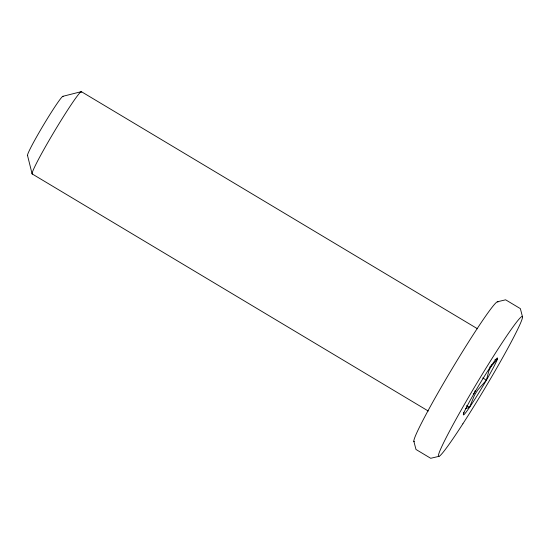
<?xml version="1.0" encoding="UTF-8"?>
<svg xmlns="http://www.w3.org/2000/svg" width="550" height="550" viewBox="0 0 550 550"><rect width="100%" height="100%" fill="white"/><g stroke="black" fill="none" stroke-linecap="round" stroke-linejoin="round"><path stroke-width="0.82" d="M463.533 412.211L463.581 413.627L463.788 412.418M465.424 408.705L469.514 407.364L474.237 395.78A57.901 55.756 18.9 0 1 478.087 389.572L486.406 380.146L488.833 370.982A57.901 41.092 34.3 0 1 491.329 366.204L497.358 359.191L494.924 359.755M475.276 390.397L474.533 392.679L473.248 393.91M489.706 367.152L491.425 365.461L491.37 364.712M62.879 96.312L81.221 91.671M497.406 301.764L505.629 299.812L520.369 308.632L522.5 316.848M438.948 456.342L430.719 458.294L415.986 449.474L413.848 441.251M81.421 91.692L477.524 328.79M482.756 377.96L486.406 380.146M466.599 405.618L469.514 407.364M32.161 173.924L428.264 411.022M27.5 155.382L32.072 173.724M414.356 441.623A81.476 4.751 -59.1 0 1 452.024 368.878A81.476 4.751 -59.1 0 1 497.908 302.129M32.67 173.786A47.926 2.798 -59.1 0 1 54.526 131.154A47.926 2.798 -59.1 0 1 81.51 92.256M27.713 155.54A34.499 2.014 -59.1 0 1 43.663 124.733A34.499 2.014 -59.1 0 1 63.092 96.47M466.606 407.076L465.974 408.313A33.206 1.939 -59.1 0 0 479.428 391.875A33.206 1.939 -59.1 0 0 495.969 359.253A33.206 1.939 -59.1 0 0 466.606 407.076M462.88 423.796A81.476 4.751 -59.1 0 0 522.335 316.518A81.476 4.751 -59.1 0 0 456.197 418.921A81.476 4.751 -59.1 0 0 462.88 423.796"/></g></svg>
